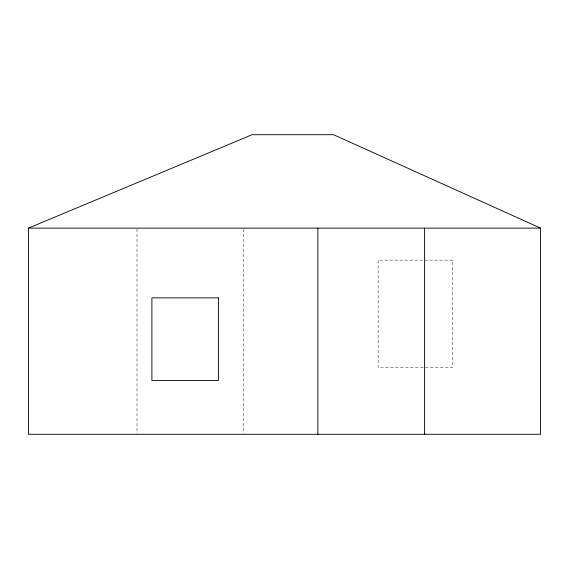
<?xml version="1.0" encoding="UTF-8"?>
<svg xmlns="http://www.w3.org/2000/svg" width="569" height="569" viewBox="0 0 569 569"><rect width="100%" height="100%" fill="white"/><g stroke="black" fill="none" stroke-linecap="round" stroke-linejoin="round"><path stroke-width="0.43" stroke-dasharray="2.85 2.13" d="M243.71 229.008L243.71 433.4M136.987 229.008L136.987 433.4M452.511 260.154L378.143 260.154L378.143 367.61L452.511 367.61L452.511 260.154"/><path stroke-width="0.85" d="M28.45 228.119L252.081 134.711L333.548 134.711L540.55 228.119L540.55 434.289L28.45 434.289L28.45 228.119L540.55 228.119M424.595 228.119L424.595 434.289M317.872 228.119L317.872 434.289M218.411 297.857L151.895 297.857L151.895 380.512L218.411 380.512L218.411 297.857"/></g></svg>
